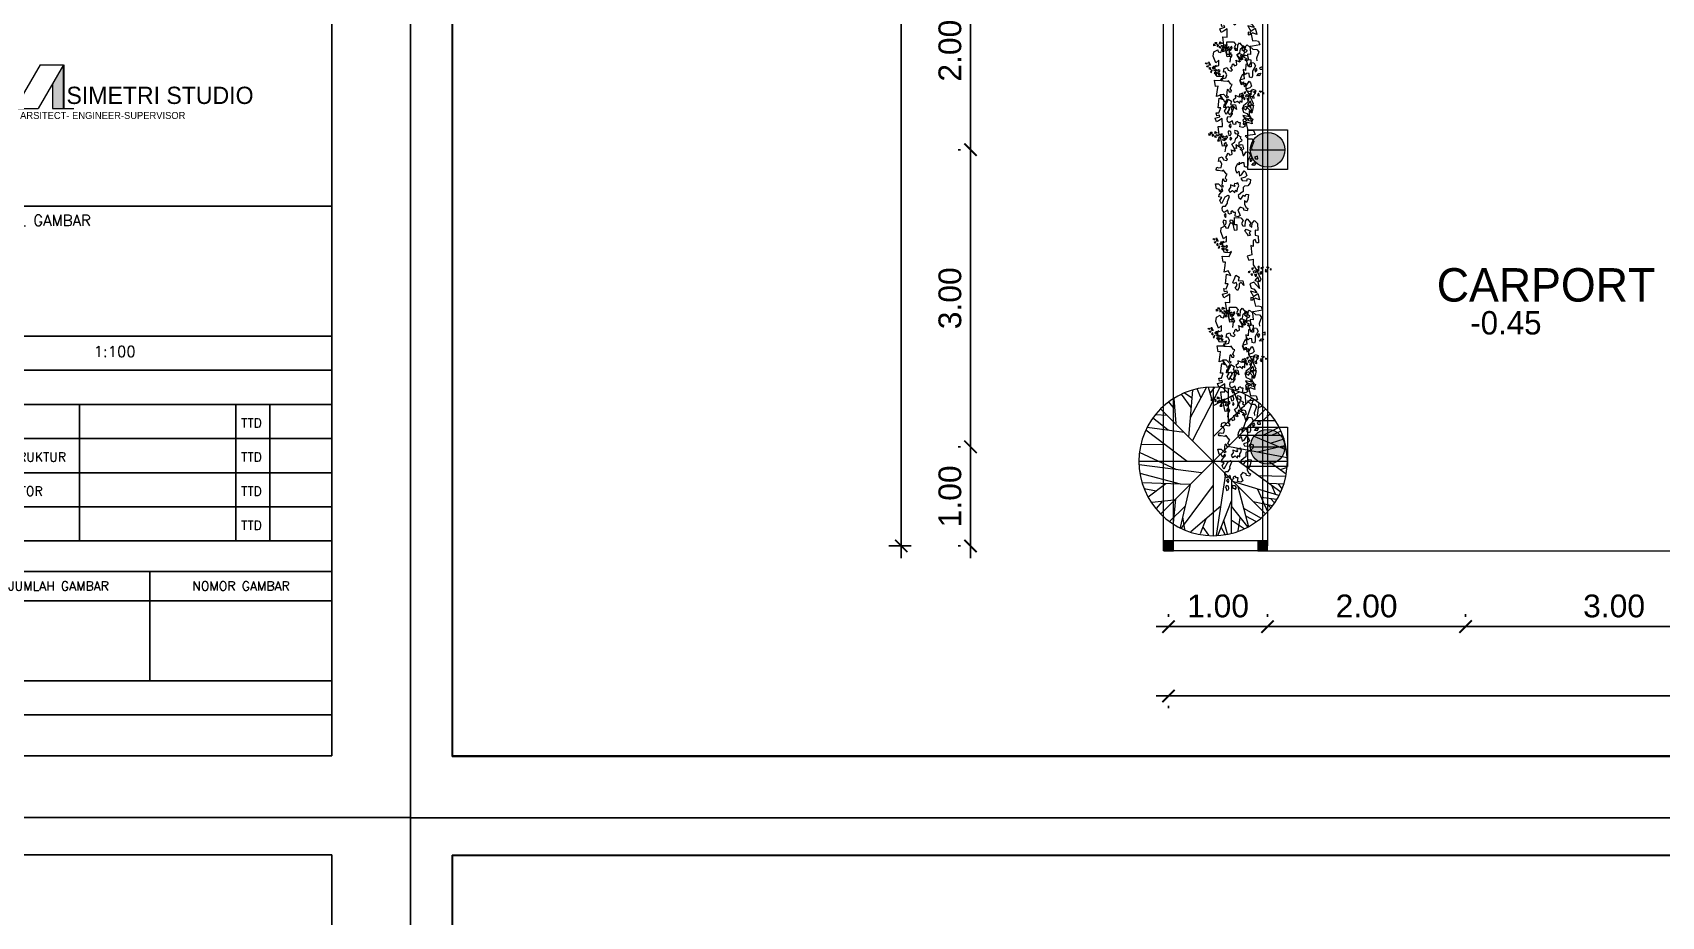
# Model space of a CAD drawing. Header units: millimetres. Extents: x -667 to -468, y -723 to -475.
# Drawn here: x -595.43 to -578.98, y -688.54 to -679.62 of the extents above; entities that cross this region are included whole.
import ezdxf
from ezdxf.enums import TextEntityAlignment as Align

# ---------------------------------------------------------------- set-up
doc = ezdxf.new("R2010")
doc.units = ezdxf.units.MM
doc.layers.get('0').update_dxf_attribs({"lineweight": 9})
doc.layers.get('Defpoints').update_dxf_attribs({"lineweight": 0})
for name, color, linetype, lineweight in [('BLOCK', 231, 'Continuous', 5), ('COLUMN', 11, 'Continuous', 9), ('dinding', 36, 'Continuous', 9), ('NOTASI', 250, 'Continuous', 5), ('TEXT', 26, 'Continuous', 5)]:
    doc.layers.add(name, color=color, linetype=linetype, lineweight=lineweight)
doc.layers.add('KOP', color=1, linetype='Continuous')
doc.layers.add('LANDSCAPE', color=7, linetype='Continuous', lineweight=9, true_color=0x002409)
doc.styles.add('ROMANS', font='romans.shx')
doc.styles.add('ROMS', font='romans.shx', dxfattribs={"width": 0.9, "height": 16})
doc.styles.get("Standard").update_dxf_attribs({"font": 'arial.ttf'})
doc.dimstyles.new('Copy of 1-100', dxfattribs={"dimtxt": 0.23, "dimasz": 0.125, "dimexe": 0.125, "dimexo": 0.1, "dimgap": 0.09, "dimtad": 1, "dimtoh": 1, "dimzin": 0, "dimdsep": 46, "dimtxsty": 'Standard', "dimblk": 'ARCHTICK', "dimcen": 0.09, "dimdle": 0.125, "dimclrt": 2, "dimadec": 0, "dimazin": 0, "dimtfac": 1, "dimtofl": 0, "dimtmove": 0, "dimatfit": 3, "dimldrblk": 'ARCHTICK', "dimfxl": 1, "dimtolj": 1, "dimtzin": 0, "dimarcsym": 0})

# ---------------------------------------------------------------- blocks, each defined once
blk = doc.blocks.new('EW2433')
at = {"layer": 'NOTASI', "ltscale": 0.6, "true_color": 0x7f0606}
blk.add_hatch(color=16, dxfattribs=at).paths.add_polyline_path([(501.0925, -205.8743), (501.0346, -205.9739), (501.0346, -206.1089), (501.0925, -206.1089)])
at = {"ltscale": 0.6}
for p, q in [((500.9667, -205.8743), (500.8301, -206.1089)), ((501.0925, -205.8743), (500.956, -206.1089)), ((500.9667, -205.8743), (501.0925, -205.8743)), ((501.0346, -205.9739), (501.0346, -206.1089)), ((500.8301, -206.1089), (500.956, -206.1089)), ((501.0346, -206.1089), (501.1479, -206.1089)), ((501.0636, -206.1089), (501.0925, -206.1089))]:
    blk.add_line(p, q, dxfattribs=at)
at = {"lineweight": 30, "ltscale": 0.6}
blk.add_line((501.0925, -205.8743), (501.0925, -206.1089), dxfattribs=at)
at = {"layer": 'Defpoints'}
for p, q in [((482.7963, -195.7493), (482.7963, -209.9267)), ((502.9615, -195.7493), (482.7963, -195.7493)), ((502.9615, -209.9267), (502.9615, -195.7493)), ((482.7963, -209.9267), (502.9615, -209.9267))]:
    blk.add_line(p, q, dxfattribs=at)
at = {"layer": 'KOP', "color": 11, "ltscale": 0.1}
for p, q in [((483.0215, -209.5956), (483.0215, -195.9497)), ((483.0215, -195.9497), (500.4465, -195.9497)), ((483.0239, -195.9522), (483.0239, -209.5931)), ((500.4441, -195.9522), (483.0239, -195.9522)), ((500.4465, -209.5956), (483.0215, -209.5956)), ((483.0239, -209.5931), (500.4441, -209.5931))]:
    blk.add_line(p, q, dxfattribs=at)
at = {"layer": 'KOP', "ltscale": 0.1}
blk.add_line((500.5786, -195.9497), (502.5381, -195.9497), dxfattribs=at)
at = {"layer": 'KOP', "linetype": 'Continuous'}
for p, q in [((500.5786, -195.9497), (502.5381, -195.9497)), ((502.5381, -195.9497), (502.5381, -209.5956)), ((500.5786, -208.6023), (502.5381, -208.6023)), ((502.5381, -208.6023), (502.5381, -209.1908)), ((502.5381, -209.1908), (500.5786, -209.1908)), ((500.5786, -209.3745), (502.5381, -209.3745)), ((502.5381, -209.3745), (502.5381, -209.5956)), ((502.5381, -209.5956), (500.5786, -209.5956)), ((502.5381, -209.5956), (500.5786, -209.5956))]:
    blk.add_line(p, q, dxfattribs=at)
at = {"layer": 'KOP', "color": 1, "ltscale": 0.1}
for p, q in [((502.5381, -206.6358), (500.5786, -206.6358)), ((502.5381, -207.3355), (500.5786, -207.3355))]:
    blk.add_line(p, q, dxfattribs=at)
at = {"layer": 'KOP', "color": 1, "linetype": 'Continuous'}
blk.add_line((502.5381, -207.5192), (500.5786, -207.5192), dxfattribs=at)
at = {"layer": 'KOP', "color": 3, "ltscale": 0.1}
for p, q in [((502.5381, -207.7029), (500.5786, -207.7029)), ((501.1796, -208.4377), (501.1796, -207.7029)), ((502.0211, -208.4377), (502.0211, -207.7029)), ((502.2038, -208.4377), (502.2038, -207.7029)), ((502.5381, -207.8866), (500.5786, -207.8866)), ((502.5381, -208.0703), (500.5786, -208.0703)), ((502.5381, -208.254), (500.5786, -208.254)), ((502.5381, -208.4377), (500.5786, -208.4377)), ((502.5381, -208.4377), (500.5786, -208.4377)), ((501.5584, -209.1908), (501.5584, -208.6023)), ((502.5381, -208.7609), (500.5786, -208.7609))]:
    blk.add_line(p, q, dxfattribs=at)
at = {"ltscale": 0.6, "attachment_point": 1}
for s, width, insert, char_height in [('{\\fDroid|b0|i0|c0|p34;SIMETRI STUDIO}', 1.646667, (501.109, -205.992), 0.092913), ('{\\fBankGothic Lt BT|b0|i0|c0|p34;ARSITECT- ENGINEER-SUPERVISOR}', 2.64756, (500.8594, -206.1279), 0.03767)]:
    blk.add_mtext_dynamic_manual_height_columns(s, width=width, gutter_width=1, heights=[0], dxfattribs=dict(at, insert=insert, char_height=char_height))
at = {"layer": 'KOP', "color": 1, "linetype": 'Continuous', "style": 'ROMS', "width": 1}
for s, height, p in [('JUDUL GAMBAR', 0.058786, (500.6432, -206.7413)), ('1:100', 0.05879, (501.2551, -207.4474)), ('TTD', 0.04899, (502.0496, -207.8267)), ('KONSTRUKTUR', 0.048989, (500.6364, -208.0104)), ('TTD', 0.04899, (502.0496, -208.0104)), ('ESTIMATOR', 0.04899, (500.6364, -208.1942)), ('TTD', 0.04899, (502.0496, -208.1942)), ('TTD', 0.04899, (502.0496, -208.3779))]:
    blk.add_text(s, height=height, dxfattribs=at).set_placement(p)
at = {"layer": 'KOP', "color": 1, "linetype": 'Continuous', "style": 'ROMANS', "width": 1}
for s, p in [('JUMLAH GAMBAR', (501.0666, -208.6804)), ('NOMOR GAMBAR', (502.0492, -208.6804))]:
    blk.add_text(s, height=0.048989, dxfattribs=at).set_placement(p, align=Align.MIDDLE)
blk = doc.blocks.new('32')
at = {"layer": 'NOTASI'}
h = blk.add_hatch(color=256, dxfattribs=at)
h.paths.add_polyline_path([(2106.822, 191.47), (2106.772, 191.47), (2106.772, 191.42), (2106.822, 191.42)])
h.paths.add_polyline_path([(2106.872, 191.47), (2106.822, 191.47), (2106.822, 191.42), (2106.872, 191.42)])
h.paths.add_polyline_path([(2106.872, 191.42), (2106.822, 191.42), (2106.822, 191.37), (2106.872, 191.37)])
h.paths.add_polyline_path([(2106.822, 191.42), (2106.772, 191.42), (2106.772, 191.37), (2106.822, 191.37)])
at = {"layer": 'BLOCK'}
for p, q in [((2106.772, 191.42), (2106.872, 191.42)), ((2106.822, 191.47), (2106.822, 191.37))]:
    blk.add_line(p, q, dxfattribs=at)
blk.add_lwpolyline([(2106.872, 191.47), (2106.772, 191.47), (2106.772, 191.37), (2106.872, 191.37)], close=True, dxfattribs=at)
blk = doc.blocks.new('_ArchTick')
at = {"color": 0, "linetype": 'ByBlock', "const_width": 0.15}
blk.add_lwpolyline([(-0.5, -0.5), (0.5, 0.5)], dxfattribs=at)
blk = doc.blocks.new('*D1068')
at = {"layer": 'Defpoints', "color": 0}
for p in [(-585.956, -680.803), (-585.956, -680.803), (-585.956, -683.803)]:
    blk.add_point(p, dxfattribs=at)
at = {"layer": 'NOTASI', "color": 0, "lineweight": -2}
for p, q in [((-585.956, -683.928), (-585.956, -680.678)), ((-586.056, -680.803), (-586.081, -680.803)), ((-586.056, -683.803), (-586.081, -683.803))]:
    blk.add_line(p, q, dxfattribs=at)
at = {"layer": 'NOTASI', "color": 0, "lineweight": -2, "xscale": 0.125, "yscale": 0.125, "zscale": 0.125}
for p, rotation in [((-585.956, -680.803), 90), ((-585.956, -683.803), 270)]:
    blk.add_blockref('_ArchTick', p, dxfattribs=dict(at, rotation=rotation))
at = {"layer": 'NOTASI', "color": 2, "insert": (-586.163, -682.303), "char_height": 0.23, "attachment_point": 5, "rotation": 90}
blk.add_mtext('\\A1;3.00', dxfattribs=at)
blk = doc.blocks.new('*D1069')
at = {"layer": 'Defpoints', "color": 0}
for p in [(-585.956, -678.803), (-585.956, -678.803), (-585.956, -680.803)]:
    blk.add_point(p, dxfattribs=at)
at = {"layer": 'NOTASI', "color": 0, "lineweight": -2}
for p, q in [((-585.956, -680.928), (-585.956, -678.678)), ((-586.056, -678.803), (-586.081, -678.803)), ((-586.056, -680.803), (-586.081, -680.803))]:
    blk.add_line(p, q, dxfattribs=at)
at = {"layer": 'NOTASI', "color": 0, "lineweight": -2, "xscale": 0.125, "yscale": 0.125, "zscale": 0.125}
for p, rotation in [((-585.956, -678.803), 90), ((-585.956, -680.803), 270)]:
    blk.add_blockref('_ArchTick', p, dxfattribs=dict(at, rotation=rotation))
at = {"layer": 'NOTASI', "color": 2, "insert": (-586.163, -679.803), "char_height": 0.23, "attachment_point": 5, "rotation": 90}
blk.add_mtext('\\A1;2.00', dxfattribs=at)
blk = doc.blocks.new('*D1076')
at = {"layer": 'Defpoints', "color": 0}
for p in [(-586.656, -664.803), (-586.656, -664.803), (-586.456, -684.803)]:
    blk.add_point(p, dxfattribs=at)
at = {"layer": 'NOTASI', "color": 0, "lineweight": -2}
for p, q in [((-586.656, -684.928), (-586.656, -664.678)), ((-586.756, -664.803), (-586.781, -664.803)), ((-586.556, -684.803), (-586.781, -684.803))]:
    blk.add_line(p, q, dxfattribs=at)
at = {"layer": 'NOTASI', "color": 0, "lineweight": -2, "xscale": 0.125, "yscale": 0.125, "zscale": 0.125}
for p, rotation in [((-586.656, -664.803), 90), ((-586.656, -684.803), 270)]:
    blk.add_blockref('_ArchTick', p, dxfattribs=dict(at, rotation=rotation))
at = {"layer": 'NOTASI', "color": 2, "insert": (-586.863, -674.803), "char_height": 0.23, "attachment_point": 5, "rotation": 90}
blk.add_mtext('\\A1;20.00', dxfattribs=at)
blk = doc.blocks.new('*D1094')
at = {"layer": 'Defpoints', "color": 0}
for p in [(-583.956, -685.618), (-582.956, -685.618), (-582.956, -685.618)]:
    blk.add_point(p, dxfattribs=at)
at = {"layer": 'NOTASI', "color": 0, "lineweight": -2}
for p, q in [((-583.956, -685.518), (-583.956, -685.493)), ((-582.956, -685.518), (-582.956, -685.493)), ((-584.081, -685.618), (-582.831, -685.618))]:
    blk.add_line(p, q, dxfattribs=at)
at = {"layer": 'NOTASI', "color": 0, "lineweight": -2, "xscale": 0.125, "yscale": 0.125, "zscale": 0.125, "rotation": 180}
blk.add_blockref('_ArchTick', (-583.956, -685.618), dxfattribs=at)
at = {"layer": 'NOTASI', "color": 0, "lineweight": -2, "xscale": 0.125, "yscale": 0.125, "zscale": 0.125}
blk.add_blockref('_ArchTick', (-582.956, -685.618), dxfattribs=at)
at = {"layer": 'NOTASI', "color": 2, "insert": (-583.456, -685.411), "char_height": 0.23, "attachment_point": 5}
blk.add_mtext('\\A1;1.00', dxfattribs=at)
blk = doc.blocks.new('*D1095')
at = {"layer": 'Defpoints', "color": 0}
for p in [(-583.956, -686.318), (-565.956, -686.318), (-565.956, -686.318)]:
    blk.add_point(p, dxfattribs=at)
at = {"layer": 'NOTASI', "color": 0, "lineweight": -2}
for p, q in [((-584.081, -686.318), (-565.831, -686.318)), ((-565.956, -686.218), (-565.956, -686.193)), ((-583.956, -686.418), (-583.956, -686.443))]:
    blk.add_line(p, q, dxfattribs=at)
at = {"layer": 'NOTASI', "color": 0, "lineweight": -2, "xscale": 0.125, "yscale": 0.125, "zscale": 0.125, "rotation": 180}
blk.add_blockref('_ArchTick', (-583.956, -686.318), dxfattribs=at)
at = {"layer": 'NOTASI', "color": 0, "lineweight": -2, "xscale": 0.125, "yscale": 0.125, "zscale": 0.125}
blk.add_blockref('_ArchTick', (-565.956, -686.318), dxfattribs=at)
at = {"layer": 'NOTASI', "color": 2, "insert": (-574.956, -686.111), "char_height": 0.23, "attachment_point": 5}
blk.add_mtext('\\A1;18.00', dxfattribs=at)
blk = doc.blocks.new('*D1096')
at = {"layer": 'Defpoints', "color": 0}
for p in [(-582.956, -685.618), (-580.956, -685.618), (-580.956, -685.618)]:
    blk.add_point(p, dxfattribs=at)
at = {"layer": 'NOTASI', "color": 0, "lineweight": -2}
for p, q in [((-582.956, -685.518), (-582.956, -685.493)), ((-580.956, -685.518), (-580.956, -685.493)), ((-583.081, -685.618), (-580.831, -685.618))]:
    blk.add_line(p, q, dxfattribs=at)
at = {"layer": 'NOTASI', "color": 0, "lineweight": -2, "xscale": 0.125, "yscale": 0.125, "zscale": 0.125, "rotation": 180}
blk.add_blockref('_ArchTick', (-582.956, -685.618), dxfattribs=at)
at = {"layer": 'NOTASI', "color": 0, "lineweight": -2, "xscale": 0.125, "yscale": 0.125, "zscale": 0.125}
blk.add_blockref('_ArchTick', (-580.956, -685.618), dxfattribs=at)
at = {"layer": 'NOTASI', "color": 2, "insert": (-581.956, -685.411), "char_height": 0.23, "attachment_point": 5}
blk.add_mtext('\\A1;2.00', dxfattribs=at)
blk = doc.blocks.new('*D1097')
at = {"layer": 'Defpoints', "color": 0}
for p in [(-580.956, -685.618), (-577.956, -685.618), (-577.956, -685.618)]:
    blk.add_point(p, dxfattribs=at)
at = {"layer": 'NOTASI', "color": 0, "lineweight": -2}
for p, q in [((-580.956, -685.518), (-580.956, -685.493)), ((-577.956, -685.518), (-577.956, -685.493)), ((-581.081, -685.618), (-577.831, -685.618))]:
    blk.add_line(p, q, dxfattribs=at)
at = {"layer": 'NOTASI', "color": 0, "lineweight": -2, "xscale": 0.125, "yscale": 0.125, "zscale": 0.125, "rotation": 180}
blk.add_blockref('_ArchTick', (-580.956, -685.618), dxfattribs=at)
at = {"layer": 'NOTASI', "color": 0, "lineweight": -2, "xscale": 0.125, "yscale": 0.125, "zscale": 0.125}
blk.add_blockref('_ArchTick', (-577.956, -685.618), dxfattribs=at)
at = {"layer": 'NOTASI', "color": 2, "insert": (-579.456, -685.411), "char_height": 0.23, "attachment_point": 5}
blk.add_mtext('\\A1;3.00', dxfattribs=at)
blk = doc.blocks.new('pohon 3')
for points in [[(0, 0), (-0.506, 0.324), (-0.252, 0.261), (-0.666, 0.493), (-0.453, 0.424), (-1.098, 0.791), (-0.548, 0.555), (-1.176, 1.032), (-0.52, 0.701), (-1.284, 1.302), (-0.705, 1.035), (-1.505, 1.589), (-0.849, 1.317), (-1.424, 1.896), (-0.998, 1.64), (-1.586, 2.243), (-1.118, 1.875), (-1.635, 2.455), (-1.279, 2.222), (-1.638, 2.926), (-1.346, 2.439), (-1.293, 3.324), (-1.252, 2.487), (-1.056, 3.09), (-1.198, 2.293), (-0.937, 2.914), (-1.014, 2.135), (-0.765, 2.721), (-0.941, 1.818), (-0.615, 2.339), (-0.775, 1.725), (-0.361, 2.335), (-0.669, 1.69), (-0.394, 1.993), (-0.632, 1.443), (-0.316, 1.811), (-0.501, 1.302), (-0.273, 1.581), (-0.452, 1.09), (-0.115, 1.647), (-0.351, 0.92), (-0.125, 1.376), (-0.273, 0.679), (0.014, 1.017), (-0.176, 0.432), (0.057, 0.67), (-0.035, 0.386), (0.059, 0.493), (-0.095, 0.021), (0, 0)], [(0, 0), (-0.219, 0.559), (-0.05, 0.359), (-0.249, 0.791), (-0.117, 0.61), (-0.424, 1.285), (-0.117, 0.771), (-0.345, 1.526), (-0.009, 0.873), (-0.274, 1.808), (0.038, 1.252), (-0.283, 2.17), (0.088, 1.564), (-0.038, 2.371), (0.156, 1.914), (0.035, 2.747), (0.198, 2.174), (0.12, 2.947), (0.271, 2.549), (0.395, 3.33), (0.345, 2.764), (0.907, 3.449), (0.449, 2.748), (0.962, 3.121), (0.379, 2.559), (0.955, 2.908), (0.435, 2.323), (0.981, 2.651), (0.307, 2.023), (0.877, 2.253), (0.387, 1.851), (1.08, 2.101), (0.452, 1.76), (0.852, 1.844), (0.337, 1.538), (0.808, 1.651), (0.36, 1.348), (0.708, 1.44), (0.275, 1.148), (0.875, 1.4), (0.257, 0.951), (0.708, 1.186), (0.179, 0.71), (0.609, 0.815), (0.111, 0.454), (0.44, 0.508), (0.199, 0.333), (0.337, 0.364), (-0.064, 0.073), (0, 0)], [(0, 0), (0.152, 0.581), (0.17, 0.32), (0.263, 0.786), (0.263, 0.562), (0.413, 1.289), (0.358, 0.692), (0.618, 1.438), (0.506, 0.711), (0.841, 1.624), (0.767, 0.991), (1.046, 1.922), (0.99, 1.214), (1.363, 1.941), (1.251, 1.456), (1.643, 2.201), (1.438, 1.643), (1.829, 2.313), (1.718, 1.903), (2.277, 2.462), (1.904, 2.034), (2.761, 2.257), (1.978, 1.959), (2.612, 1.959), (1.811, 1.847), (2.482, 1.792), (1.718, 1.624), (2.351, 1.568), (1.438, 1.456), (2.034, 1.307), (1.401, 1.27), (2.109, 1.065), (1.401, 1.158), (1.773, 0.991), (1.177, 1.047), (1.624, 0.86), (1.084, 0.879), (1.419, 0.748), (0.897, 0.767), (1.531, 0.618), (0.767, 0.618), (1.27, 0.544), (0.562, 0.469), (0.972, 0.301), (0.357, 0.301), (0.655, 0.152), (0.357, 0.152), (0.487, 0.097), (-0.009, 0.097), (0, 0)], [(0, 0), (-0.599, -0.035), (-0.357, 0.063), (-0.829, 0.008), (-0.616, 0.077), (-1.353, -0.006), (-0.769, 0.127), (-1.558, 0.143), (-0.833, 0.261), (-1.804, 0.298), (-1.179, 0.423), (-2.151, 0.401), (-1.461, 0.567), (-2.267, 0.697), (-1.772, 0.74), (-2.601, 0.882), (-2.007, 0.86), (-2.765, 1.025), (-2.341, 1.045), (-3.045, 1.404), (-2.523, 1.182), (-3, 1.929), (-2.475, 1.276), (-2.671, 1.879), (-2.317, 1.151), (-2.471, 1.807), (-2.075, 1.132), (-2.218, 1.752), (-1.829, 0.917), (-1.872, 1.531), (-1.641, 0.94), (-1.665, 1.677), (-1.534, 0.974), (-1.49, 1.381), (-1.359, 0.796), (-1.32, 1.279), (-1.171, 0.759), (-1.15, 1.118), (-1.007, 0.616), (-1.061, 1.265), (-0.825, 0.538), (-0.909, 1.04), (-0.62, 0.389), (-0.587, 0.831), (-0.397, 0.246), (-0.347, 0.576), (-0.255, 0.292), (-0.242, 0.433), (-0.089, -0.039), (0, 0)], [(0, 0), (0.464, 0.381), (0.326, 0.159), (0.675, 0.481), (0.544, 0.3), (1.091, 0.8), (0.697, 0.35), (1.345, 0.8), (0.827, 0.278), (1.635, 0.819), (1.203, 0.351), (1.976, 0.94), (1.515, 0.4), (2.244, 0.769), (1.868, 0.443), (2.623, 0.815), (2.129, 0.484), (2.84, 0.796), (2.508, 0.53), (3.289, 0.654), (2.736, 0.526), (3.561, 0.203), (2.752, 0.422), (3.265, 0.05), (2.551, 0.43), (3.061, -0.009), (2.344, 0.304), (2.824, -0.113), (2.019, 0.333), (2.414, -0.138), (1.88, 0.204), (2.332, -0.378), (1.814, 0.114), (2.017, -0.241), (1.567, 0.155), (1.82, -0.259), (1.393, 0.074), (1.588, -0.229), (1.177, 0.093), (1.602, -0.4), (0.984, 0.049), (1.347, -0.307), (0.73, 0.049), (0.963, -0.327), (0.466, 0.034), (0.619, -0.262), (0.378, -0.086), (0.451, -0.208), (0.049, 0.084), (0, 0)], [(0, 0), (-0.464, -0.381), (-0.326, -0.159), (-0.675, -0.481), (-0.544, -0.3), (-1.091, -0.8), (-0.697, -0.35), (-1.345, -0.8), (-0.827, -0.278), (-1.635, -0.819), (-1.203, -0.351), (-1.976, -0.94), (-1.515, -0.4), (-2.244, -0.769), (-1.868, -0.443), (-2.623, -0.815), (-2.129, -0.484), (-2.84, -0.796), (-2.508, -0.53), (-3.289, -0.654), (-2.736, -0.526), (-3.561, -0.203), (-2.752, -0.422), (-3.265, -0.05), (-2.551, -0.43), (-3.061, 0.009), (-2.344, -0.304), (-2.824, 0.113), (-2.019, -0.333), (-2.414, 0.138), (-1.88, -0.204), (-2.332, 0.378), (-1.814, -0.114), (-2.017, 0.241), (-1.567, -0.155), (-1.82, 0.259), (-1.393, -0.074), (-1.588, 0.229), (-1.177, -0.093), (-1.602, 0.4), (-0.984, -0.049), (-1.347, 0.307), (-0.73, -0.049), (-0.963, 0.327), (-0.466, -0.034), (-0.619, 0.262), (-0.378, 0.086), (-0.451, 0.208), (-0.049, -0.084), (0, 0)], [(0, 0), (0.599, 0.035), (0.357, -0.063), (0.829, -0.008), (0.616, -0.077), (1.353, 0.006), (0.769, -0.127), (1.558, -0.143), (0.833, -0.261), (1.804, -0.298), (1.179, -0.423), (2.151, -0.401), (1.461, -0.567), (2.267, -0.697), (1.772, -0.74), (2.601, -0.882), (2.007, -0.86), (2.765, -1.025), (2.341, -1.045), (3.045, -1.404), (2.523, -1.182), (3, -1.929), (2.475, -1.276), (2.671, -1.879), (2.317, -1.151), (2.471, -1.807), (2.075, -1.132), (2.218, -1.752), (1.829, -0.917), (1.872, -1.531), (1.641, -0.94), (1.665, -1.677), (1.534, -0.974), (1.49, -1.381), (1.359, -0.796), (1.32, -1.279), (1.171, -0.759), (1.15, -1.118), (1.007, -0.616), (1.061, -1.265), (0.825, -0.538), (0.909, -1.04), (0.62, -0.389), (0.587, -0.831), (0.397, -0.246), (0.347, -0.576), (0.255, -0.292), (0.242, -0.433), (0.089, 0.039), (0, 0)], [(0, 0), (-0.152, -0.581), (-0.17, -0.32), (-0.263, -0.786), (-0.263, -0.562), (-0.413, -1.289), (-0.358, -0.692), (-0.618, -1.438), (-0.506, -0.711), (-0.841, -1.624), (-0.767, -0.991), (-1.046, -1.922), (-0.99, -1.214), (-1.363, -1.941), (-1.251, -1.456), (-1.643, -2.201), (-1.438, -1.643), (-1.829, -2.313), (-1.718, -1.903), (-2.277, -2.462), (-1.904, -2.034), (-2.761, -2.257), (-1.978, -1.959), (-2.612, -1.959), (-1.811, -1.847), (-2.482, -1.792), (-1.718, -1.624), (-2.351, -1.568), (-1.438, -1.456), (-2.034, -1.307), (-1.401, -1.27), (-2.109, -1.065), (-1.401, -1.158), (-1.773, -0.991), (-1.177, -1.047), (-1.624, -0.86), (-1.084, -0.879), (-1.419, -0.748), (-0.897, -0.767), (-1.531, -0.618), (-0.767, -0.618), (-1.27, -0.544), (-0.562, -0.469), (-0.972, -0.301), (-0.357, -0.301), (-0.655, -0.152), (-0.357, -0.152), (-0.487, -0.097), (0.009, -0.097), (0, 0)], [(0, 0), (0.219, -0.559), (0.05, -0.359), (0.249, -0.791), (0.117, -0.61), (0.424, -1.285), (0.117, -0.771), (0.345, -1.526), (0.009, -0.873), (0.274, -1.808), (-0.038, -1.252), (0.283, -2.17), (-0.088, -1.564), (0.038, -2.371), (-0.156, -1.914), (-0.035, -2.747), (-0.198, -2.174), (-0.12, -2.947), (-0.271, -2.549), (-0.395, -3.33), (-0.345, -2.764), (-0.907, -3.449), (-0.449, -2.748), (-0.962, -3.121), (-0.379, -2.559), (-0.955, -2.908), (-0.435, -2.323), (-0.981, -2.651), (-0.307, -2.023), (-0.877, -2.253), (-0.387, -1.851), (-1.08, -2.101), (-0.452, -1.76), (-0.852, -1.844), (-0.337, -1.538), (-0.808, -1.651), (-0.36, -1.348), (-0.708, -1.44), (-0.275, -1.148), (-0.875, -1.4), (-0.257, -0.951), (-0.708, -1.186), (-0.179, -0.71), (-0.609, -0.815), (-0.111, -0.454), (-0.44, -0.508), (-0.199, -0.333), (-0.337, -0.364), (0.064, -0.073), (0, 0)], [(0, 0), (0.506, -0.324), (0.252, -0.261), (0.666, -0.493), (0.453, -0.424), (1.098, -0.791), (0.548, -0.555), (1.176, -1.032), (0.52, -0.701), (1.284, -1.302), (0.705, -1.035), (1.505, -1.589), (0.849, -1.317), (1.424, -1.896), (0.998, -1.64), (1.586, -2.243), (1.118, -1.875), (1.635, -2.455), (1.279, -2.222), (1.638, -2.926), (1.346, -2.439), (1.293, -3.324), (1.252, -2.487), (1.056, -3.09), (1.198, -2.293), (0.937, -2.914), (1.014, -2.135), (0.765, -2.721), (0.941, -1.818), (0.615, -2.339), (0.775, -1.725), (0.361, -2.335), (0.669, -1.69), (0.394, -1.993), (0.632, -1.443), (0.316, -1.811), (0.501, -1.302), (0.273, -1.581), (0.452, -1.09), (0.115, -1.647), (0.351, -0.92), (0.125, -1.376), (0.273, -0.679), (-0.014, -1.017), (0.176, -0.432), (-0.057, -0.67), (0.035, -0.386), (-0.059, -0.493), (0.095, -0.021), (0, 0)]]:
    blk.add_lwpolyline(points)
for centre, radius, start, end in [((10.297, 6.515), 12.228, 198.4743, 211.8962), ((191.336, 90.524), 211.722, 204.52673, 205.29668), ((12.16, -0.782), 12.228, 162.4743, 175.8962), ((208.002, -39.229), 211.722, 168.52673, 169.29668), ((9.378, -7.78), 12.228, 126.4743, 139.8962), ((145.219, -153.997), 211.722, 132.52673, 133.29668), ((4.501, 11.323), 12.228, 234.4743, 247.8962), ((101.585, 185.7), 211.722, 240.52673, 241.29668), ((3.014, -11.806), 12.228, 90.4743, 103.8962), ((26.967, -209.944), 211.722, 96.52673, 97.29668), ((-101.585, -185.7), 211.722, 60.52673, 61.29668), ((-4.501, -11.323), 12.228, 54.4743, 67.8962), ((-3.014, 11.806), 12.228, 270.4743, 283.8962), ((-26.967, 209.944), 211.722, 276.52673, 277.29668), ((-145.219, 153.997), 211.722, 312.52673, 313.29668), ((-9.378, 7.78), 12.228, 306.4743, 319.8962), ((-208.002, 39.229), 211.722, 348.52673, 349.29668), ((-12.16, 0.782), 12.228, 342.4743, 355.8962), ((-191.336, -90.524), 211.722, 24.52673, 25.29668), ((-10.297, -6.515), 12.228, 18.4743, 31.8962)]:
    blk.add_arc(centre, radius, start, end)
blk = doc.blocks.new('SEMAK')
at = {"layer": 'LANDSCAPE', "lineweight": 5}
for p, q in [((489.152, 51.826), (489.164, 51.854)), ((489.173, 51.803), (489.152, 51.826)), ((489.164, 51.854), (489.168, 51.893)), ((489.168, 51.893), (489.199, 51.885)), ((489.211, 51.817), (489.173, 51.803)), ((489.199, 51.885), (489.211, 51.862)), ((489.211, 51.862), (489.211, 51.817)), ((489.281, 51.824), (489.289, 51.859)), ((489.287, 51.805), (489.281, 51.824)), ((489.334, 51.816), (489.287, 51.805)), ((489.289, 51.859), (489.326, 51.866)), ((489.324, 51.88), (489.339, 51.879)), ((489.326, 51.866), (489.324, 51.88)), ((489.357, 51.848), (489.334, 51.816)), ((489.339, 51.879), (489.357, 51.848)), ((489.156, 51.625), (489.152, 51.576)), ((489.152, 51.576), (489.165, 51.537)), ((489.186, 51.656), (489.156, 51.625)), ((489.165, 51.537), (489.216, 51.541)), ((489.179, 51.707), (489.204, 51.75)), ((489.211, 51.677), (489.179, 51.707)), ((489.253, 51.621), (489.186, 51.656)), ((489.204, 51.75), (489.219, 51.714)), ((489.219, 51.714), (489.211, 51.677)), ((489.216, 51.541), (489.255, 51.489)), ((489.262, 51.684), (489.253, 51.621)), ((489.283, 51.692), (489.262, 51.684)), ((489.312, 51.686), (489.283, 51.692)), ((489.307, 51.653), (489.312, 51.686)), ((489.344, 51.638), (489.307, 51.653)), ((489.366, 51.666), (489.344, 51.638)), ((489.396, 51.667), (489.366, 51.666)), ((489.441, 51.754), (489.383, 51.739)), ((489.383, 51.739), (489.396, 51.667)), ((489.483, 51.732), (489.441, 51.754)), ((489.443, 51.619), (489.483, 51.732)), ((489.488, 51.574), (489.443, 51.619)), ((489.553, 51.602), (489.488, 51.574)), ((489.556, 51.634), (489.553, 51.602)), ((489.613, 51.649), (489.556, 51.634)), ((489.571, 51.529), (489.598, 51.584)), ((489.573, 51.452), (489.571, 51.529)), ((489.598, 51.584), (489.631, 51.607)), ((489.631, 51.607), (489.613, 51.649)), ((489.066, 51.206), (489.048, 51.114)), ((489.111, 51.222), (489.066, 51.206)), ((489.153, 51.374), (489.101, 51.362)), ((489.101, 51.362), (489.11, 51.321)), ((489.11, 51.321), (489.158, 51.262)), ((489.124, 51.267), (489.111, 51.222)), ((489.141, 51.494), (489.113, 51.429)), ((489.113, 51.429), (489.153, 51.374)), ((489.17, 51.211), (489.124, 51.267)), ((489.213, 51.374), (489.141, 51.494)), ((489.158, 51.262), (489.183, 51.252)), ((489.183, 51.252), (489.17, 51.211)), ((489.268, 51.342), (489.213, 51.374)), ((489.255, 51.489), (489.255, 51.457)), ((489.255, 51.457), (489.296, 51.367)), ((489.296, 51.367), (489.268, 51.342)), ((489.286, 51.237), (489.309, 51.282)), ((489.327, 51.2), (489.286, 51.237)), ((489.309, 51.282), (489.361, 51.258)), ((489.327, 51.15), (489.327, 51.2)), ((489.361, 51.258), (489.404, 51.299)), ((489.404, 51.299), (489.415, 51.252)), ((489.415, 51.252), (489.45, 51.278)), ((489.45, 51.278), (489.454, 51.221)), ((489.454, 51.221), (489.485, 51.172)), ((489.465, 51.355), (489.471, 51.399)), ((489.515, 51.314), (489.465, 51.355)), ((489.471, 51.399), (489.508, 51.427)), ((489.508, 51.427), (489.563, 51.354)), ((489.558, 51.282), (489.515, 51.314)), ((489.564, 51.21), (489.558, 51.282)), ((489.563, 51.354), (489.587, 51.381)), ((489.59, 51.189), (489.564, 51.21)), ((489.613, 51.492), (489.573, 51.452)), ((489.587, 51.381), (489.61, 51.334)), ((489.61, 51.334), (489.657, 51.346)), ((489.636, 51.439), (489.613, 51.492)), ((489.657, 51.346), (489.636, 51.439)), ((489.048, 51.114), (489.106, 51.116)), ((489.106, 51.116), (489.165, 51.182)), ((489.165, 51.182), (489.197, 51.171)), ((489.197, 51.171), (489.171, 51.149)), ((489.171, 51.149), (489.189, 51.033)), ((489.189, 51.033), (489.199, 51.025)), ((489.199, 51.025), (489.216, 51.074)), ((489.258, 50.936), (489.212, 50.869)), ((489.216, 51.074), (489.256, 51.076)), ((489.264, 51.053), (489.24, 51.023)), ((489.24, 51.023), (489.251, 50.99)), ((489.251, 50.99), (489.279, 50.943)), ((489.256, 51.076), (489.264, 51.053)), ((489.279, 50.943), (489.258, 50.936)), ((489.402, 51.183), (489.327, 51.15)), ((489.399, 51.152), (489.415, 51.17)), ((489.405, 51.127), (489.399, 51.152)), ((489.415, 51.17), (489.402, 51.183)), ((489.436, 51.133), (489.405, 51.127)), ((489.434, 50.875), (489.458, 50.933)), ((489.467, 51.115), (489.436, 51.133)), ((489.458, 50.933), (489.496, 50.9)), ((489.485, 51.172), (489.467, 51.115)), ((489.496, 50.9), (489.505, 50.99)), ((489.505, 50.99), (489.544, 50.971)), ((489.528, 51.04), (489.549, 51.076)), ((489.61, 51.018), (489.528, 51.04)), ((489.544, 50.971), (489.599, 50.897)), ((489.549, 51.076), (489.64, 51.09)), ((489.649, 51.182), (489.59, 51.189)), ((489.599, 50.897), (489.623, 50.927)), ((489.642, 50.988), (489.61, 51.018)), ((489.623, 50.927), (489.642, 50.988)), ((489.64, 51.09), (489.653, 51.048)), ((489.701, 51.129), (489.649, 51.182)), ((489.653, 51.048), (489.709, 51.068)), ((489.709, 51.068), (489.701, 51.129)), ((489.08, 50.865), (489.074, 50.846)), ((489.074, 50.846), (489.091, 50.804)), ((489.121, 50.869), (489.08, 50.865)), ((489.091, 50.804), (489.124, 50.82)), ((489.188, 50.882), (489.121, 50.869)), ((489.124, 50.82), (489.171, 50.813)), ((489.128, 50.701), (489.143, 50.634)), ((489.163, 50.698), (489.128, 50.701)), ((489.143, 50.634), (489.202, 50.619)), ((489.188, 50.755), (489.163, 50.698)), ((489.171, 50.813), (489.188, 50.755)), ((489.212, 50.869), (489.188, 50.882)), ((489.202, 50.619), (489.221, 50.672)), ((489.221, 50.672), (489.277, 50.688)), ((489.299, 50.67), (489.268, 50.625)), ((489.268, 50.625), (489.297, 50.599)), ((489.277, 50.688), (489.299, 50.67)), ((489.297, 50.599), (489.296, 50.575)), ((489.318, 50.556), (489.344, 50.595)), ((489.344, 50.595), (489.389, 50.577)), ((489.439, 50.83), (489.434, 50.875)), ((489.48, 50.765), (489.439, 50.83)), ((489.508, 50.785), (489.48, 50.765)), ((489.514, 50.731), (489.508, 50.785)), ((489.537, 50.766), (489.514, 50.731)), ((489.567, 50.746), (489.537, 50.766)), ((489.607, 50.749), (489.567, 50.746)), ((489.572, 50.518), (489.593, 50.609)), ((489.593, 50.609), (489.608, 50.612)), ((489.608, 50.819), (489.607, 50.749)), ((489.651, 50.837), (489.608, 50.819)), ((489.608, 50.612), (489.653, 50.547)), ((489.671, 50.799), (489.651, 50.837)), ((489.673, 50.714), (489.671, 50.799)), ((489.731, 50.614), (489.673, 50.714)), ((489.706, 50.554), (489.731, 50.614)), ((489.719, 50.688), (489.721, 50.722)), ((489.748, 50.666), (489.719, 50.688)), ((489.721, 50.722), (489.735, 50.724)), ((489.735, 50.724), (489.763, 50.694)), ((489.786, 50.8), (489.747, 50.8)), ((489.747, 50.8), (489.788, 50.76)), ((489.763, 50.694), (489.748, 50.666)), ((489.792, 50.811), (489.786, 50.8)), ((489.788, 50.76), (489.827, 50.76)), ((489.827, 50.76), (489.792, 50.811)), ((489.805, 50.656), (489.819, 50.684)), ((489.862, 50.639), (489.805, 50.656)), ((489.819, 50.684), (489.864, 50.689)), ((489.864, 50.689), (489.862, 50.639)), ((489.126, 50.312), (489.167, 50.312)), ((489.153, 50.271), (489.126, 50.312)), ((489.167, 50.312), (489.153, 50.271)), ((489.216, 50.419), (489.187, 50.245)), ((489.284, 50.417), (489.216, 50.419)), ((489.262, 50.318), (489.228, 50.305)), ((489.228, 50.305), (489.241, 50.277)), ((489.249, 50.396), (489.275, 50.422)), ((489.253, 50.377), (489.249, 50.396)), ((489.292, 50.351), (489.253, 50.377)), ((489.261, 50.523), (489.284, 50.417)), ((489.262, 50.277), (489.262, 50.318)), ((489.27, 50.266), (489.281, 50.303)), ((489.275, 50.422), (489.29, 50.428)), ((489.281, 50.303), (489.318, 50.258)), ((489.309, 50.398), (489.286, 50.381)), ((489.286, 50.381), (489.292, 50.351)), ((489.29, 50.428), (489.309, 50.398)), ((489.296, 50.575), (489.318, 50.556)), ((489.361, 50.282), (489.372, 50.312)), ((489.372, 50.312), (489.396, 50.284)), ((489.374, 50.493), (489.439, 50.524)), ((489.385, 50.517), (489.374, 50.493)), ((489.389, 50.577), (489.385, 50.517)), ((489.441, 50.478), (489.396, 50.39)), ((489.396, 50.39), (489.426, 50.366)), ((489.426, 50.366), (489.454, 50.355)), ((489.434, 50.469), (489.449, 50.523)), ((489.479, 50.477), (489.434, 50.469)), ((489.439, 50.524), (489.441, 50.478)), ((489.454, 50.355), (489.471, 50.282)), ((489.464, 50.408), (489.479, 50.477)), ((489.579, 50.477), (489.464, 50.408)), ((489.525, 50.42), (489.565, 50.405)), ((489.526, 50.366), (489.525, 50.42)), ((489.579, 50.342), (489.526, 50.366)), ((489.574, 50.523), (489.541, 50.492)), ((489.541, 50.492), (489.579, 50.477)), ((489.553, 50.286), (489.584, 50.316)), ((489.567, 50.262), (489.553, 50.286)), ((489.565, 50.405), (489.593, 50.415)), ((489.607, 50.489), (489.572, 50.518)), ((489.584, 50.316), (489.579, 50.342)), ((489.593, 50.415), (489.607, 50.489)), ((489.648, 50.248), (489.703, 50.303)), ((489.653, 50.547), (489.706, 50.554)), ((489.703, 50.303), (489.773, 50.308)), ((489.758, 50.473), (489.763, 50.523)), ((489.808, 50.358), (489.758, 50.473)), ((489.773, 50.308), (489.808, 50.358)), ((488.975, 50.204), (488.975, 50.166)), ((489.005, 50.196), (488.975, 50.204)), ((488.975, 50.166), (489.005, 50.196)), ((489.013, 50.173), (489.005, 50.143)), ((489.005, 50.143), (489.036, 50.143)), ((489.036, 50.143), (489.013, 50.173)), ((489.036, 50.219), (489.066, 50.204)), ((489.036, 50.181), (489.036, 50.219)), ((489.066, 50.204), (489.036, 50.181)), ((489.104, 50.249), (489.081, 50.242)), ((489.081, 50.242), (489.089, 50.211)), ((489.085, 50.175), (489.092, 50.134)), ((489.132, 50.161), (489.085, 50.175)), ((489.089, 50.211), (489.104, 50.249)), ((489.092, 50.134), (489.132, 50.161)), ((489.125, 50.223), (489.118, 50.196)), ((489.118, 50.196), (489.159, 50.216)), ((489.159, 50.216), (489.125, 50.223)), ((489.151, 50.257), (489.174, 50.234)), ((489.189, 50.257), (489.151, 50.257)), ((489.165, 50.202), (489.154, 50.043)), ((489.154, 50.043), (489.234, 50.053)), ((489.223, 50.187), (489.165, 50.202)), ((489.174, 50.234), (489.189, 50.257)), ((489.184, 50.214), (489.199, 50.223)), ((489.192, 50.202), (489.184, 50.214)), ((489.187, 50.245), (489.216, 50.238)), ((489.214, 50.204), (489.192, 50.202)), ((489.199, 50.223), (489.214, 50.204)), ((489.216, 50.238), (489.223, 50.187)), ((489.243, 50.256), (489.221, 50.254)), ((489.221, 50.254), (489.236, 50.228)), ((489.234, 50.053), (489.239, 49.898)), ((489.236, 50.228), (489.252, 50.236)), ((489.241, 50.277), (489.262, 50.277)), ((489.252, 50.236), (489.243, 50.256)), ((489.277, 50.251), (489.27, 50.266)), ((489.312, 50.232), (489.277, 50.251)), ((489.318, 50.258), (489.312, 50.232)), ((489.376, 50.258), (489.361, 50.282)), ((489.396, 50.284), (489.376, 50.258)), ((489.471, 50.282), (489.504, 50.262)), ((489.504, 50.262), (489.517, 50.225)), ((489.517, 50.225), (489.567, 50.262)), ((489.626, 50.026), (489.666, 50.026)), ((489.631, 49.976), (489.626, 50.026)), ((489.681, 49.986), (489.631, 49.976)), ((489.698, 50.243), (489.648, 50.248)), ((489.666, 50.026), (489.681, 49.986)), ((489.682, 50.017), (489.705, 50.147)), ((489.712, 49.997), (489.682, 50.017)), ((489.837, 50.229), (489.698, 50.243)), ((489.705, 50.147), (489.757, 50.144)), ((489.792, 50.032), (489.712, 49.997)), ((489.757, 50.144), (489.812, 50.154)), ((489.762, 49.913), (489.787, 49.997)), ((489.787, 49.997), (489.792, 50.032)), ((489.812, 50.154), (489.837, 50.229)), ((489.125, 49.96), (489.104, 49.888)), ((489.104, 49.888), (489.198, 49.866)), ((489.169, 49.939), (489.125, 49.96)), ((489.14, 49.845), (489.133, 49.787)), ((489.133, 49.787), (489.179, 49.794)), ((489.191, 49.837), (489.14, 49.845)), ((489.239, 49.898), (489.169, 49.939)), ((489.171, 49.7), (489.2, 49.518)), ((489.221, 49.7), (489.171, 49.7)), ((489.179, 49.794), (489.221, 49.7)), ((489.198, 49.866), (489.191, 49.837)), ((489.327, 49.7), (489.306, 49.673)), ((489.368, 49.686), (489.327, 49.7)), ((489.388, 49.838), (489.347, 49.79)), ((489.347, 49.79), (489.388, 49.734)), ((489.388, 49.734), (489.368, 49.686)), ((489.422, 49.783), (489.388, 49.838)), ((489.422, 49.714), (489.422, 49.783)), ((489.463, 49.687), (489.422, 49.714)), ((489.511, 49.748), (489.463, 49.687)), ((489.497, 49.66), (489.511, 49.748)), ((489.622, 49.723), (489.642, 49.803)), ((489.697, 49.698), (489.622, 49.723)), ((489.627, 49.863), (489.682, 49.963)), ((489.747, 49.898), (489.627, 49.863)), ((489.642, 49.803), (489.702, 49.828)), ((489.682, 49.963), (489.762, 49.913)), ((489.802, 49.818), (489.697, 49.698)), ((489.702, 49.828), (489.747, 49.898)), ((489.722, 49.668), (489.767, 49.678)), ((489.767, 49.678), (489.802, 49.818)), ((489.807, 49.698), (489.778, 49.599)), ((489.832, 49.648), (489.807, 49.698)), ((489.154, 49.482), (489.181, 49.355)), ((489.23, 49.46), (489.154, 49.482)), ((489.2, 49.518), (489.275, 49.548)), ((489.275, 49.548), (489.23, 49.46)), ((489.306, 49.673), (489.334, 49.625)), ((489.334, 49.625), (489.368, 49.544)), ((489.368, 49.544), (489.429, 49.585)), ((489.409, 49.646), (489.497, 49.66)), ((489.429, 49.585), (489.409, 49.646)), ((489.602, 49.499), (489.624, 49.518)), ((489.641, 49.484), (489.602, 49.499)), ((489.624, 49.518), (489.641, 49.484)), ((489.653, 49.543), (489.668, 49.567)), ((489.677, 49.535), (489.653, 49.543)), ((489.668, 49.567), (489.685, 49.56)), ((489.668, 49.438), (489.685, 49.462)), ((489.705, 49.426), (489.668, 49.438)), ((489.685, 49.56), (489.677, 49.535)), ((489.685, 49.462), (489.705, 49.426)), ((489.697, 49.498), (489.702, 49.518)), ((489.727, 49.483), (489.697, 49.498)), ((489.702, 49.518), (489.757, 49.508)), ((489.707, 49.373), (489.767, 49.478)), ((489.707, 49.263), (489.707, 49.373)), ((489.778, 49.599), (489.722, 49.668)), ((489.741, 49.598), (489.725, 49.553)), ((489.725, 49.553), (489.756, 49.545)), ((489.757, 49.508), (489.727, 49.483)), ((489.756, 49.545), (489.741, 49.598)), ((489.767, 49.478), (489.832, 49.648)), ((489.779, 49.5), (489.809, 49.477)), ((489.786, 49.454), (489.779, 49.5)), ((489.809, 49.477), (489.786, 49.454)), ((489.79, 49.419), (489.813, 49.442)), ((489.813, 49.404), (489.79, 49.419)), ((489.813, 49.442), (489.813, 49.404)), ((489.819, 49.529), (489.824, 49.544)), ((489.854, 49.504), (489.819, 49.529)), ((489.824, 49.544), (489.854, 49.549)), ((489.846, 49.432), (489.875, 49.461)), ((489.897, 49.425), (489.846, 49.432)), ((489.854, 49.549), (489.854, 49.504)), ((489.875, 49.461), (489.897, 49.425)), ((489.92, 49.506), (489.955, 49.516)), ((489.94, 49.461), (489.92, 49.506)), ((489.955, 49.516), (489.94, 49.461)), ((489.984, 49.45), (489.952, 49.428)), ((489.952, 49.428), (489.998, 49.428)), ((489.998, 49.428), (489.984, 49.45)), ((490.02, 49.481), (490.045, 49.476)), ((490.025, 49.461), (490.02, 49.481)), ((490.045, 49.476), (490.025, 49.461)), ((489.13, 49.042), (489.173, 49.071)), ((489.146, 49.295), (489.131, 49.18)), ((489.131, 49.18), (489.266, 49.19)), ((489.191, 49.295), (489.146, 49.295)), ((489.181, 49.114), (489.156, 49.069)), ((489.156, 49.069), (489.159, 48.924)), ((489.173, 49.071), (489.187, 49.043)), ((489.181, 49.355), (489.191, 49.295)), ((489.246, 49.114), (489.181, 49.114)), ((489.225, 49.092), (489.204, 49.037)), ((489.245, 49.065), (489.225, 49.092)), ((489.276, 49.124), (489.246, 49.114)), ((489.266, 49.19), (489.311, 49.099)), ((489.311, 49.099), (489.276, 49.124)), ((489.598, 49.202), (489.627, 49.281)), ((489.687, 49.183), (489.598, 49.202)), ((489.627, 49.281), (489.707, 49.263)), ((489.677, 49.007), (489.687, 49.183)), ((489.006, 48.871), (488.975, 48.848)), ((488.975, 48.848), (489.013, 48.848)), ((489.008, 48.929), (489.001, 48.906)), ((489.001, 48.906), (489.031, 48.899)), ((489.013, 48.848), (489.006, 48.871)), ((489.031, 48.899), (489.008, 48.929)), ((489.037, 48.954), (489.071, 48.975)), ((489.064, 48.934), (489.037, 48.954)), ((489.05, 48.893), (489.043, 48.831)), ((489.043, 48.831), (489.071, 48.893)), ((489.071, 48.893), (489.05, 48.893)), ((489.064, 49.015), (489.084, 49.029)), ((489.098, 48.981), (489.064, 49.015)), ((489.071, 48.975), (489.064, 48.934)), ((489.084, 49.029), (489.098, 48.981)), ((489.118, 48.968), (489.104, 48.932)), ((489.104, 48.932), (489.14, 48.947)), ((489.14, 48.947), (489.118, 48.968)), ((489.13, 48.934), (489.123, 48.912)), ((489.123, 48.912), (489.18, 48.905)), ((489.187, 49.043), (489.13, 49.042)), ((489.184, 49.013), (489.13, 48.998)), ((489.13, 48.998), (489.176, 48.982)), ((489.18, 48.905), (489.13, 48.934)), ((489.172, 48.856), (489.131, 48.725)), ((489.159, 48.924), (489.227, 48.91)), ((489.234, 48.808), (489.172, 48.856)), ((489.176, 48.982), (489.184, 49.013)), ((489.202, 49), (489.231, 49.029)), ((489.224, 48.986), (489.202, 49)), ((489.204, 49.037), (489.245, 49.065)), ((489.245, 49), (489.224, 48.986)), ((489.227, 48.91), (489.234, 48.808)), ((489.231, 49.029), (489.245, 49)), ((489.63, 48.79), (489.58, 48.732)), ((489.645, 48.826), (489.63, 48.79)), ((489.681, 48.812), (489.645, 48.826)), ((489.66, 48.768), (489.681, 48.812)), ((489.696, 48.739), (489.66, 48.768)), ((489.72, 49.027), (489.677, 49.007)), ((489.73, 48.917), (489.72, 49.027)), ((489.766, 48.902), (489.73, 48.917)), ((489.786, 48.964), (489.766, 48.902)), ((489.773, 48.821), (489.827, 48.834)), ((489.773, 48.724), (489.773, 48.821)), ((489.827, 48.964), (489.786, 48.964)), ((489.827, 48.834), (489.827, 48.964)), ((489.131, 48.725), (489.145, 48.65)), ((489.145, 48.65), (489.22, 48.616)), ((489.22, 48.616), (489.227, 48.65)), ((489.227, 48.65), (489.275, 48.664)), ((489.275, 48.664), (489.316, 48.568)), ((489.316, 48.568), (489.357, 48.561)), ((489.357, 48.561), (489.384, 48.703)), ((489.384, 48.703), (489.438, 48.703)), ((489.391, 48.608), (489.398, 48.471)), ((489.445, 48.608), (489.391, 48.608)), ((489.398, 48.471), (489.52, 48.478)), ((489.438, 48.703), (489.445, 48.608)), ((489.52, 48.478), (489.561, 48.533)), ((489.527, 48.587), (489.548, 48.635)), ((489.561, 48.533), (489.527, 48.587)), ((489.548, 48.635), (489.589, 48.642)), ((489.58, 48.732), (489.609, 48.696)), ((489.589, 48.642), (489.602, 48.546)), ((489.602, 48.546), (489.636, 48.505)), ((489.609, 48.696), (489.696, 48.739)), ((489.636, 48.505), (489.698, 48.587)), ((489.671, 48.628), (489.718, 48.669)), ((489.698, 48.587), (489.671, 48.628)), ((489.718, 48.669), (489.725, 48.594)), ((489.725, 48.594), (489.773, 48.547)), ((489.827, 48.731), (489.773, 48.724)), ((489.773, 48.547), (489.827, 48.601)), ((489.827, 48.601), (489.827, 48.731))]:
    blk.add_line(p, q, dxfattribs=at)
blk = doc.blocks.new('Tree - deciduous plan')
for p, q in [((-26.4472, 46.5894), (-26.2712, 53.8116)), ((-22.0458, 42.0753), (-16.5881, 57.6486)), ((-21.1656, 55.8436), (-0.0388, 45.0094)), ((-12.5388, 54.9406), (-7.9613, 59.4546)), ((-12.3627, 32.1443), (-12.5388, 58.7776)), ((-5.3205, 59.6806), (16.5105, 16.7963)), ((2.426, 54.9406), (-1.4472, 59.9056)), ((0, 59.9996), (0, -60)), ((0.4894, 48.6208), (3.6584, 59.6806)), ((18.2711, 35.5298), (5.419, 59.6806)), ((9.8203, 51.5549), (12.8133, 58.5516)), ((19.6795, 19.5047), (16.3344, 57.6486)), ((17.0387, 51.1035), (23.2006, 55.1666)), ((17.7429, 43.6552), (25.4894, 54.2636)), ((-43.8768, 36.4326), (-44.405, 40.2696)), ((42, 42), (-42, -42)), ((42, -42), (-42, 42)), ((-40.1797, 44.558), (-36.4825, 43.2038)), ((-37.0107, 47.0408), (-35.25, 35.5298)), ((-32.6092, 50.4264), (-23.2782, 23.5674)), ((-31.2008, 51.1035), (-0.2149, 20.1818)), ((31.6513, 50.8778), (30.2429, 30.5643)), ((31.1232, 42.5267), (35.8767, 48.1693)), ((-53.2078, 27.4044), (-40.1797, 20.859)), ((-49.8627, 32.8214), (-32.7853, 32.8214)), ((-45.8134, 38.2383), (-40.5318, 33.0471)), ((23.3767, 23.3417), (53.3063, 27.4044)), ((36.2288, 25.1474), (48.9049, 35.0784)), ((37.1091, 37.1098), (46.6161, 37.5612)), ((-32.2571, 20.6333), (-59.1937, 9.348)), ((-57.081, 17.9248), (-47.0458, 14.7649)), ((-56.0247, 20.859), (-20.8134, 20.859)), ((-54.7923, 24.4702), (-47.75, 21.0847)), ((54.3626, 25.3731), (20.9119, 0.3198)), ((38.5175, 13.4107), (58.2359, 13.6364)), ((-59.7219, 2.8025), (-12.0106, 12.0565)), ((-58.6656, 12.7336), (-35.9543, 7.5424)), ((-54.6162, -24.7335), (-20.2853, 0.0941)), ((29.3626, -6.6771), (59.4682, 7.091)), ((-60, 0), (60, 0)), ((-59.7219, -4.8714), (-54.2641, -6.6771)), ((-45.2853, -0.1316), (-59.0177, -10.0627)), ((-58.4895, -12.3197), (-36.4825, -11.6426)), ((-10.074, -10.0627), (-2.5036, -59.7178)), ((9.2922, -9.1598), (59.6443, -2.8401)), ((26.3697, -18.4138), (58.9401, -9.8369)), ((-57.081, -18.4138), (-45.2853, -17.9624)), ((-52.6797, -18.188), (-55.4966, -22.0251)), ((-53.2078, -27.442), (-16.7641, -16.6081)), ((-47.2219, -19.3166), (-50.2148, -26.3135)), ((-35.9543, -22.4765), (-44.0529, -40.5329)), ((-19.9331, -20.2194), (-28.5599, -52.721)), ((-14.8275, -15.0282), (-14.6515, -57.6865)), ((-0.0388, -19.0909), (25.8415, -53.8495)), ((18.6232, -18.6394), (26.7218, -53.3981)), ((18.7992, -18.6394), (57.3556, -17.2853)), ((38.1654, -18.188), (52.426, -29.0219)), ((45.9119, -24.0564), (55.595, -22.2508)), ((-38.9472, -29.0219), (-51.4472, -30.6018)), ((-46.5177, -30.1504), (-49.5106, -33.536)), ((-32.4331, -32.4075), (-48.1021, -35.5674)), ((-43.7008, -34.6645), (-46.6937, -37.373)), ((-24.6867, -37.8244), (-38.7712, -45.7241)), ((-14.6515, -36.2445), (-27.6797, -52.9467)), ((-14.6515, -32.1818), (-3.912, -59.4922)), ((-6.2008, -36.2445), (17.919, -57.0094)), ((22.8485, -36.4702), (35.3485, -48.4326)), ((30.419, -30.1504), (32.3556, -50.0125)), ((31.4753, -31.279), (49.6091, -33.3103)), ((41.5105, -32.6332), (46.088, -38.0501)), ((-26.2712, -43.9185), (-34.7219, -48.6583)), ((-14.6515, -47.3041), (-25.0388, -54.3009)), ((-21.5177, -45.4984), (-19.9331, -56.1065)), ((-8.4895, -47.5298), (-11.4825, -58.5893)), ((5.9471, -46.6269), (10.5246, -58.5893)), ((24.7852, -44.8213), (23.0246, -54.978)), ((-6.3768, -52.721), (-9.3698, -58.815)), ((8.4119, -53.1724), (3.8344, -59.4922))]:
    blk.add_line(p, q)
blk.add_circle((0, 0), 60)
blk = doc.blocks.new('kolommm bulat')
at = {"layer": 'NOTASI'}
h = blk.add_hatch(color=256, dxfattribs=at)
h.paths.add_polyline_path([(-808.914, -494.931), (-808.914, -495.106), (-808.739, -495.106, 0.414214)])
h.paths.add_polyline_path([(-808.914, -494.931, 0.414214), (-809.089, -495.106), (-808.914, -495.106)])
h.paths.add_polyline_path([(-808.914, -495.106), (-809.089, -495.106, 0.414214), (-808.914, -495.281)])
h.paths.add_polyline_path([(-808.739, -495.106), (-808.914, -495.106), (-808.914, -495.281, 0.414214)])
for p, q in [((-808.914, -494.931), (-808.914, -495.281)), ((-809.089, -495.106), (-808.739, -495.106))]:
    blk.add_line(p, q)
blk.add_circle((-808.914, -495.106), 0.175)
blk = doc.blocks.new('*D1107')
at = {"layer": 'Defpoints', "color": 0}
for p in [(-585.956, -683.803), (-585.956, -683.803), (-585.956, -684.803)]:
    blk.add_point(p, dxfattribs=at)
at = {"layer": 'NOTASI', "color": 0, "lineweight": -2}
for p, q in [((-585.956, -684.928), (-585.956, -683.678)), ((-586.056, -683.803), (-586.081, -683.803)), ((-586.056, -684.803), (-586.081, -684.803))]:
    blk.add_line(p, q, dxfattribs=at)
at = {"layer": 'NOTASI', "color": 0, "lineweight": -2, "xscale": 0.125, "yscale": 0.125, "zscale": 0.125}
for p, rotation in [((-585.956, -683.803), 90), ((-585.956, -684.803), 270)]:
    blk.add_blockref('_ArchTick', p, dxfattribs=dict(at, rotation=rotation))
at = {"layer": 'NOTASI', "color": 2, "insert": (-586.163, -684.303), "char_height": 0.23, "attachment_point": 5, "rotation": 90}
blk.add_mtext('\\A1;1.00', dxfattribs=at)

msp = doc.modelspace()

# ---------------------------------------------------------------- linework, layer by layer
for points in [[(-583.156, -680.603), (-582.756, -680.603), (-582.756, -681.003), (-583.156, -681.003)], [(-583.156, -683.603), (-582.756, -683.603), (-582.756, -684.003), (-583.156, -684.003)]]:
    msp.add_lwpolyline(points, close=True)
at = {"layer": 'dinding'}
for p, q in [((-584.006, -684.853), (-584.006, -664.753)), ((-583.906, -684.753), (-583.906, -664.853)), ((-582.956, -684.753), (-583.906, -684.753)), ((-582.956, -684.853), (-584.006, -684.853)), ((-582.956, -684.853), (-577.956, -684.853))]:
    msp.add_line(p, q, dxfattribs=at)
at = {"layer": 'dinding', "ltscale": 0.01}
for p, q in [((-583.006, -678.903), (-583.006, -684.803)), ((-582.956, -678.903), (-582.956, -684.803))]:
    msp.add_line(p, q, dxfattribs=at)

# ---------------------------------------------------------------- block references
at = {"xscale": 1.875, "yscale": 1.875, "zscale": 1.875}
for p in [(-1534.666, -293.932), (-1496.856, -293.937), (-1534.666, -320.515), (-1496.856, -320.52)]:
    msp.add_blockref('EW2433', p, dxfattribs=at)
at = {"layer": 'COLUMN'}
for p in [(225.959, -185.698), (225.959, -188.698)]:
    msp.add_blockref('kolommm bulat', p, dxfattribs=at)
at = {"layer": 'COLUMN', "rotation": 270}
for p in [(-775.375, 1422.019), (-774.425, 1422.019)]:
    msp.add_blockref('32', p, dxfattribs=at)
at = {"layer": 'LANDSCAPE'}
for name, p, xscale, yscale, zscale, rotation in [('SEMAK', (-848.49, -666.287), -0.5397948623633152, 0.5397948623633152, 0.5397948623633152, 182.9524330381508), ('SEMAK', (-848.539, -667.19), -0.5397948623633152, 0.5397948623633152, 0.5397948623633152, 182.9524330381508), ('SEMAK', (-848.463, -668.966), -0.5397948623633152, 0.5397948623633152, 0.5397948623633152, 182.9524330381508), ('pohon 3', (-577.057, -683.923), -0.4999999999742689, 0.5000000000000437, 0.5, 197.0448967886603), ('SEMAK', (-848.513, -669.869), -0.5397948623633152, 0.5397948623633152, 0.5397948623633152, 182.9524330381508), ('Tree - deciduous plan', (-583.506, -683.95), -0.01250000000004547, 0.01250000000004547, 0.0125, 359.9999999999963)]:
    msp.add_blockref(name, p, dxfattribs=dict(at, xscale=xscale, yscale=yscale, zscale=zscale, rotation=rotation))

# ---------------------------------------------------------------- texts
at = {"layer": 'TEXT', "insert": (-581.247, -681.999), "char_height": 0.3375, "width": 3.16548, "attachment_point": 1}
msp.add_mtext('{\\fAvantGarde Bk BT|b0|i0|c0|p34;CARPORT}', dxfattribs=at)
at = {"layer": 'TEXT', "lineweight": 9, "insert": (-580.549, -682.552), "char_height": 0.23614, "attachment_point": 5}
msp.add_mtext('{\\fIrisUPC|b0|i0|c0|p34;-0.45}', dxfattribs=at)

# ---------------------------------------------------------------- dimensions: what is measured, and where the dimension line sits
at = {"layer": 'NOTASI'}
for base, p1, p2, picture, middle in [((-586.656, -664.803), (-586.456, -684.803), (-586.656, -664.803), '*D1076', (-586.863, -674.803)), ((-585.956, -678.803), (-585.956, -680.803), (-585.956, -678.803), '*D1069', (-586.163, -679.803)), ((-585.956, -680.803), (-585.956, -683.803), (-585.956, -680.803), '*D1068', (-586.163, -682.303)), ((-585.956, -683.803), (-585.956, -684.803), (-585.956, -683.803), '*D1107', (-586.163, -684.303))]:
    dim = msp.add_linear_dim(base=base, p1=p1, p2=p2, angle=90, dimstyle='Copy of 1-100', dxfattribs=at)
    dim.commit()
    dim.dimension.update_dxf_attribs({"geometry": picture, "text_midpoint": middle})
for base, p1, p2, picture, middle in [((-582.956, -685.618), (-583.956, -685.618), (-582.956, -685.618), '*D1094', (-583.456, -685.411)), ((-580.956, -685.618), (-582.956, -685.618), (-580.956, -685.618), '*D1096', (-581.956, -685.411)), ((-577.956, -685.618), (-580.956, -685.618), (-577.956, -685.618), '*D1097', (-579.456, -685.411)), ((-565.956, -686.318), (-583.956, -686.318), (-565.956, -686.318), '*D1095', (-574.956, -686.111))]:
    dim = msp.add_linear_dim(base=base, p1=p1, p2=p2, dimstyle='Copy of 1-100', dxfattribs=at)
    dim.commit()
    dim.dimension.update_dxf_attribs({"geometry": picture, "text_midpoint": middle})

doc.saveas('drawing.dxf')
